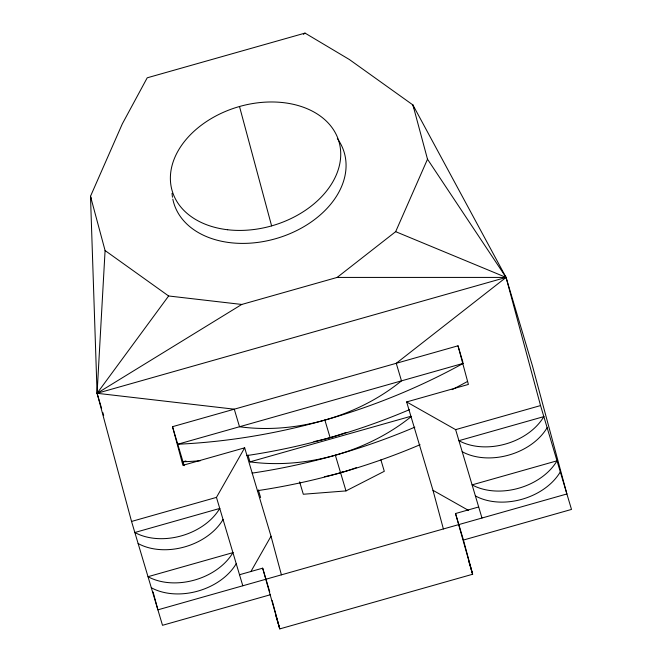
<?xml version="1.0" encoding="UTF-8"?>
<svg xmlns="http://www.w3.org/2000/svg" width="662" height="662" viewBox="0 0 662 662"><rect width="100%" height="100%" fill="white"/><g stroke="black" fill="none" stroke-linecap="round" stroke-linejoin="round"><path stroke-width="0.99" d="M153.088 591.96L157.895 609.834L566.895 493.968L532.43 365.805L506.074 277.419L412.914 104.952L349.37 59.522L305.033 33.1L147.212 77.81L122.329 123.844L90.495 196.3L105.084 250.55L97.082 393.294L131.548 521.449L162.504 625.3L270.576 594.683M101.625 408.537L97.082 393.294L241.754 304.454L337.132 277.428L395.669 231.659L427.503 159.203L412.914 104.952L413.8 107.923M131.548 521.449L216.457 497.385L244.667 447.818L271.015 536.212L281.408 574.848M250.865 571.62L271.015 536.212M241.754 304.454L168.628 295.98L97.082 393.294L234.274 409.19L239.512 426.742A161.288 114.642 -16.6 0 0 401.486 380.857L396.248 363.297L506.074 277.419L427.503 159.203M303.386 34.341L305.033 33.1M340.582 472.759L342.403 471.824M299.605 481.82L303.312 494.249L345.994 490.914L384.299 471.303L380.882 459.833M244.667 447.818L182.911 465.32L172.517 426.684L458.005 345.804L462.953 362.387M185.931 460.967L182.985 461.803A476.069 338.39 -16.6 0 0 200.338 460.752M443.383 528.955L432.989 490.319L406.642 401.933L468.398 384.432L458.005 345.804M247.944 455.034L249.979 461.861L410.961 416.257M406.642 401.933L455.63 429.63L540.54 405.574L571.505 509.426L463.433 540.043L455.53 513.53L478.684 506.976M239.512 574.732L262.673 568.17L269.715 591.778M337.132 277.428L506.074 277.419L540.54 405.574M395.669 231.659L506.074 277.419L97.082 393.294L90.495 196.3L91.091 198.277M432.989 490.319L468.622 510.468M105.084 250.55L168.628 295.98M455.63 429.63L481.977 518.023M468.655 560.904L472.635 574.26L279.778 628.9L275.797 615.544M324.877 420.08L330.115 437.64M335.344 455.199L345.994 490.914M258.346 489.938L260.629 497.576M216.457 497.385L242.805 585.779M172.517 426.684L184.152 465.7M102.784 412.443L103.669 415.388M455.53 513.53L472.635 574.26L463.433 540.043M262.673 568.17L279.778 628.9L272.156 600.55M239.503 106.499L271.61 225.899M337.347 138.557A88.882 63.171 -16.6 0 1 284.528 235.804A88.882 63.171 -16.6 0 1 172.832 199.146M172.492 197.226A88.882 63.171 -16.6 0 1 172.046 193.312M411.193 416.597A161.288 114.642 -16.6 0 1 249.979 461.861M414.826 427.156A476.069 338.39 -16.6 0 1 252.114 473.123M346.011 432.493A161.288 114.642 -16.6 0 1 313.887 441.595M467.579 381.411A476.069 338.39 -16.6 0 1 452.146 389.628M409.596 409.596A476.069 338.39 -16.6 0 1 246.885 455.564M356.487 467.612A161.288 114.642 -16.6 0 1 324.355 476.714M420.064 444.715A476.069 338.39 -16.6 0 1 257.353 490.683M223.044 519.488A54.673 38.859 -16.6 0 1 138.135 543.543M236.218 563.685A54.673 38.859 -16.6 0 1 151.308 587.74M547.126 427.669A54.673 38.859 -16.6 0 1 462.217 451.724M560.309 471.865A54.673 38.859 -16.6 0 1 475.39 495.921M463.243 363.364L177.755 444.243A476.069 338.39 -16.6 0 0 463.243 363.364M219.751 508.441L134.841 532.496A54.673 38.859 -16.6 0 0 219.751 508.441M543.833 416.621L458.923 440.677A54.673 38.859 -16.6 0 0 543.833 416.621M232.925 552.638L148.015 576.693A54.673 38.859 -16.6 0 0 232.925 552.638M557.015 460.818L472.097 484.874A54.673 38.859 -16.6 0 0 557.015 460.818M227.637 229.747A86.954 61.806 -16.6 0 0 339.209 142.504A86.954 61.806 -16.6 0 0 199.825 126.351A86.954 61.806 -16.6 0 0 227.637 229.747"/></g></svg>
